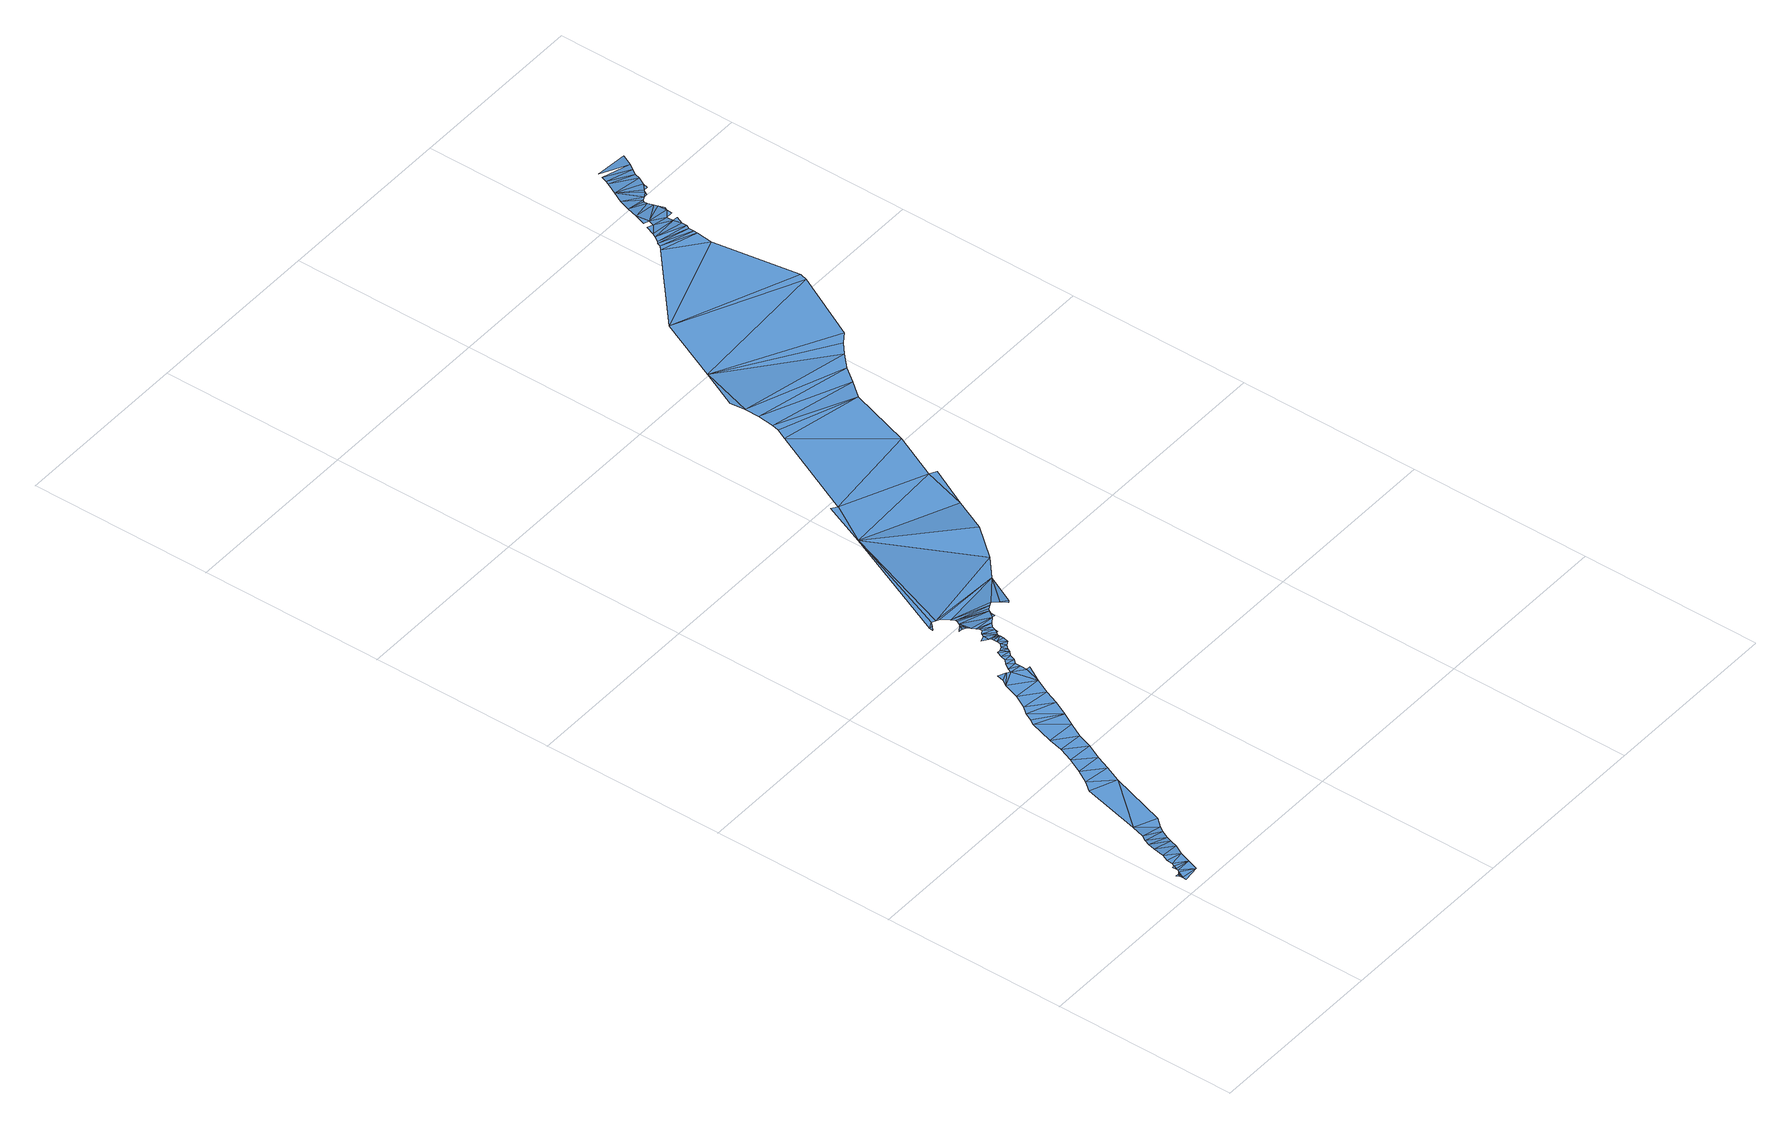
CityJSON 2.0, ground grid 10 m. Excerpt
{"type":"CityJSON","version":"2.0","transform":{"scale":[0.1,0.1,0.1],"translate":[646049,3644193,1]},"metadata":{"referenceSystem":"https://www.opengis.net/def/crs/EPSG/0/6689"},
"CityObjects":{
"waterbody1":{"type":"WaterBody","attributes":{"class":"1020"},"geometry":[{"type":"MultiSurface","lod":"1","boundaries":[[[0,1,2]],[[1,0,3]],[[2,4,0]],[[5,2,6]],[[5,4,2]],[[5,7,4]],[[8,9,10]],[[11,8,7]],[[8,11,9]],[[11,7,5]],[[12,9,11]],[[12,13,14]],[[13,15,14]],[[13,12,11]],[[16,15,13]],[[17,15,16]],[[18,19,17]],[[20,21,19]],[[18,17,16]],[[22,23,21]],[[20,19,18]],[[22,21,20]],[[24,23,25]],[[25,23,22]],[[26,24,25]],[[27,28,24]],[[27,24,26]],[[27,29,28]],[[30,29,27]],[[31,29,30]],[[32,31,30]],[[33,31,32]],[[34,33,32]],[[35,33,34]],[[36,35,34]],[[37,35,36]],[[38,37,36]],[[39,37,38]],[[40,41,39]],[[40,42,41]],[[40,39,38]],[[43,42,40]],[[44,42,43]],[[44,45,46]],[[45,44,43]],[[47,46,45]],[[48,46,47]],[[48,49,50]],[[49,51,50]],[[48,52,49]],[[52,48,47]],[[53,52,47]],[[54,55,52]],[[54,52,53]],[[56,57,55]],[[53,47,58]],[[56,55,54]],[[59,60,57]],[[59,57,56]],[[61,62,60]],[[61,60,59]],[[63,64,62]],[[63,62,61]],[[63,65,64]],[[66,65,63]],[[66,67,65]],[[68,67,66]],[[68,69,67]],[[70,71,72]],[[73,74,69]],[[75,76,77]],[[73,69,68]],[[78,71,70]],[[79,80,74]],[[81,82,80]],[[83,76,82]],[[76,83,77]],[[84,74,73]],[[83,85,77]],[[79,74,84]],[[81,80,79]],[[83,82,81]],[[86,87,88]],[[89,88,87]],[[90,91,85]],[[92,85,83]],[[93,89,94]],[[88,89,93]],[[90,85,92]],[[95,96,91]],[[90,92,97]],[[98,99,96]],[[100,94,99]],[[95,91,90]],[[100,93,94]],[[98,96,95]],[[101,102,93]],[[101,103,102]],[[100,99,98]],[[78,104,71]],[[105,106,103]],[[101,93,100]],[[104,78,107]],[[106,108,109]],[[110,100,111]],[[112,103,101]],[[101,100,110]],[[105,103,112]],[[113,106,105]],[[113,108,106]],[[107,109,108]],[[114,104,107]],[[115,116,117]],[[115,108,113]],[[108,115,117]],[[114,107,108]],[[118,119,104]],[[120,104,114]],[[104,121,118]],[[122,104,120]],[[122,121,104]],[[121,123,118]],[[124,121,122]],[[125,118,123]],[[126,127,128]],[[129,130,131]],[[132,133,127]],[[126,125,123]],[[128,125,126]],[[134,129,133]],[[135,130,129]],[[132,127,126]],[[134,133,132]],[[135,129,134]],[[136,130,135]],[[137,130,136]],[[138,130,137]],[[139,130,138]],[[140,139,138]],[[141,139,142]],[[142,139,140]],[[143,144,141]],[[145,146,144]],[[147,148,146]],[[149,150,148]],[[143,141,142]],[[151,152,150]],[[152,153,154]],[[151,153,152]],[[145,144,143]],[[155,151,150]],[[147,146,145]],[[156,157,158]],[[149,148,147]],[[153,159,156]],[[155,150,149]],[[160,157,156]],[[159,153,151]],[[161,162,157]],[[155,163,151]],[[164,156,159]],[[165,166,162]],[[167,156,164]],[[160,156,167]],[[161,157,160]],[[164,159,168]],[[169,162,161]],[[165,162,169]],[[170,171,166]],[[164,172,167]],[[170,166,165]],[[173,171,170]],[[174,175,171]],[[173,170,176]],[[177,171,173]],[[178,171,177]],[[179,180,175]],[[181,178,177]],[[174,171,178]],[[182,183,180]],[[179,175,174]],[[182,180,179]],[[184,183,182]],[[185,186,184]]]}]}
},
"vertices":[
[8,13,8],[7,12,8],[7,10,8],[6,13,8],[9,14,8],[16,9,8],[7,8,8],[10,15,8],[10,16,8],[11,18,8],[10,18,8],[18,15,8],[12,20,8],[20,21,8],[12,23,8],[13,26,9],[23,26,8],[14,32,9],[24,30,8],[15,36,9],[25,33,8],[16,39,9],[27,37,8],[18,42,9],[20,49,9],[29,40,8],[32,44,9],[42,75,9],[28,81,9],[32,86,9],[46,84,9],[36,93,9],[49,92,9],[40,101,9],[53,100,9],[43,109,9],[56,108,9],[45,117,9],[60,116,9],[49,130,9],[64,123,9],[51,133,9],[53,137,9],[68,131,9],[56,141,9],[71,139,9],[60,148,9],[75,147,9],[63,157,9],[70,162,9],[65,160,9],[66,164,9],[72,161,9],[78,156,9],[78,160,9],[73,163,9],[78,163,9],[75,166,9],[80,156,9],[80,165,9],[77,168,9],[81,168,9],[78,171,9],[83,170,9],[79,174,9],[81,174,9],[84,172,9],[83,175,9],[86,174,9],[85,177,9],[76,210,8],[74,210,8],[74,208,8],[88,175,9],[85,179,9],[81,185,9],[84,183,9],[84,186,9],[78,212,8],[89,180,9],[85,181,9],[89,181,9],[85,182,9],[89,182,9],[89,178,9],[85,188,9],[81,198,8],[82,197,9],[84,200,8],[84,196,9],[91,185,9],[87,189,9],[90,183,9],[85,201,8],[85,194,9],[92,187,9],[87,191,9],[91,183,9],[94,189,9],[86,192,9],[97,191,9],[100,195,9],[86,203,8],[86,204,8],[103,274,8],[103,197,9],[85,206,8],[80,211,8],[120,209,8],[82,210,8],[99,193,9],[99,191,9],[101,196,9],[105,198,9],[129,217,10],[108,195,9],[111,192,8],[112,193,8],[116,296,8],[113,298,8],[143,234,10],[159,276,9],[152,252,9],[171,301,9],[163,274,9],[139,345,8],[182,335,9],[143,355,8],[142,351,8],[144,372,8],[152,400,9],[143,380,8],[188,343,10],[144,364,8],[194,351,10],[201,358,10],[207,363,10],[213,367,10],[232,404,10],[168,435,9],[233,408,10],[207,470,10],[226,455,10],[227,464,10],[209,472,10],[227,466,10],[210,474,10],[227,469,10],[211,475,10],[228,471,10],[212,477,11],[227,478,10],[213,479,11],[218,483,11],[215,484,11],[228,474,10],[219,486,11],[218,493,11],[216,487,11],[227,482,10],[230,492,10],[229,495,10],[220,499,11],[230,478,10],[231,485,10],[230,498,10],[222,505,11],[231,490,10],[231,482,10],[229,497,10],[232,499,10],[225,511,11],[232,487,10],[235,501,10],[241,509,10],[228,517,11],[234,499,10],[236,502,10],[239,505,10],[242,512,10],[229,519,11],[238,502,10],[244,515,10],[230,522,11],[246,518,10],[249,524,10],[231,525,11]
]}
